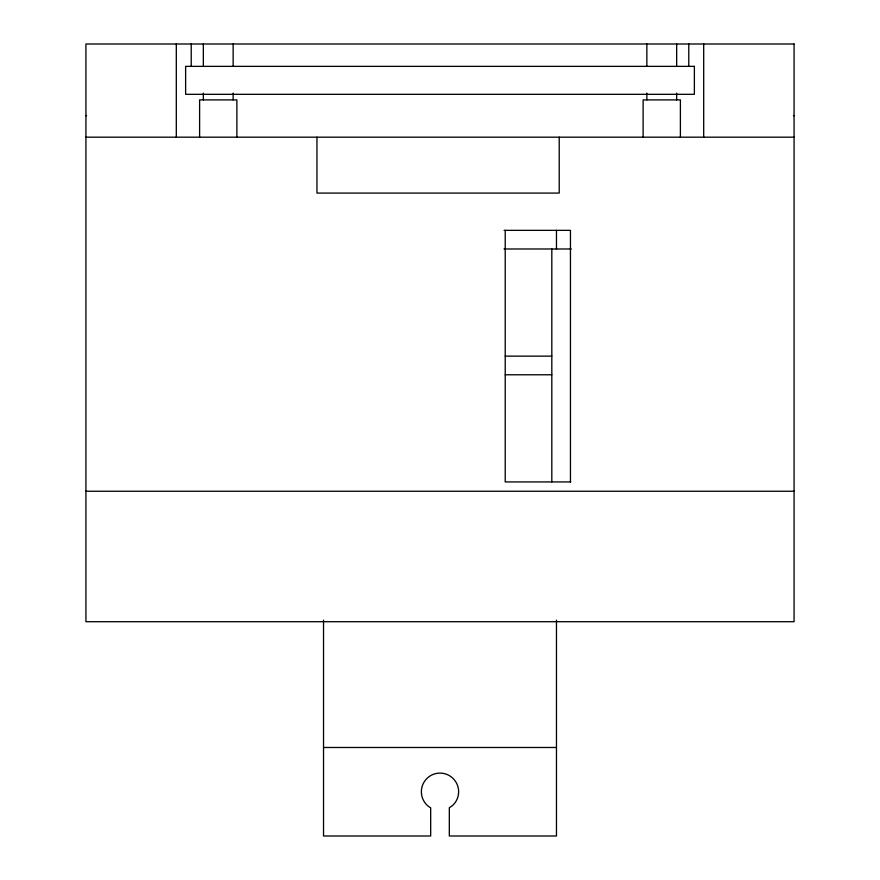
<?xml version="1.0" encoding="UTF-8"?>
<svg xmlns="http://www.w3.org/2000/svg" width="880" height="880" viewBox="0 0 880 880"><rect width="100%" height="100%" fill="white"/><g stroke="black" fill="none" stroke-linecap="round" stroke-linejoin="round"><path stroke-width="1.32" d="M85.932 115.621L86.57 115.621M793.43 115.621L794.068 115.621M85.932 137.181L794.068 137.181M504.064 230.351L570.449 230.351L570.449 481.932M503.998 248.985L571.329 248.985M505.219 356.136L551.815 356.136M505.219 374.781L551.815 374.781M570.79 481.932L505.219 481.932L505.219 230.351M85.932 491.249L794.068 491.249M323.532 747.483L556.468 747.483M703.692 44L703.692 137.181M688.776 44L688.776 66.363M680.394 137.181L680.394 99.902L643.126 99.902L643.126 137.181M676.665 44L676.665 65.813M676.665 93.093L676.665 99.902M646.855 44L646.855 65.813M646.855 93.093L646.855 99.902M559.218 137.181L559.218 193.083L316.954 193.083L316.954 137.181M556.468 230.351L556.468 249.414M556.468 620.158L556.468 836L449.317 836L449.317 807.73L452.254 805.783A18.634 18.634 0 0 0 452.925 778.316A18.634 18.634 0 0 0 425.491 780.043A18.634 18.634 0 0 0 429.605 807.213L430.683 807.741L430.683 836L323.532 836L323.532 620.158M551.815 248.985L551.815 481.932M236.874 137.181L236.874 99.902L199.606 99.902L199.606 137.181M233.145 44L233.145 65.813M233.145 93.093L233.145 99.902M203.335 44L203.335 65.813M203.335 93.093L203.335 99.902M191.224 44L191.224 66.363M176.308 44L176.308 137.181M794.068 44L85.932 44L85.932 621.698L794.068 621.698L794.068 44M694.375 66.363L185.625 66.363L185.625 94.314L694.375 94.314L694.375 66.363"/></g></svg>
